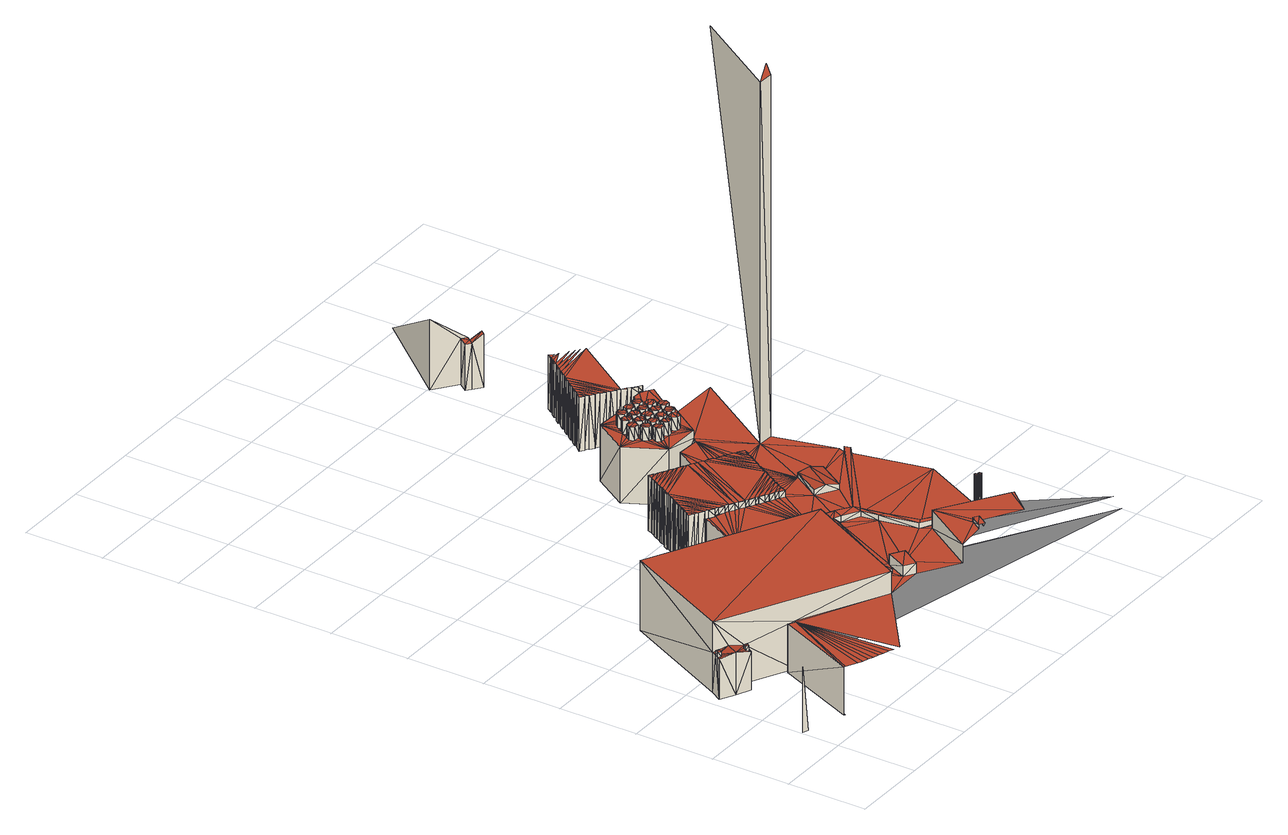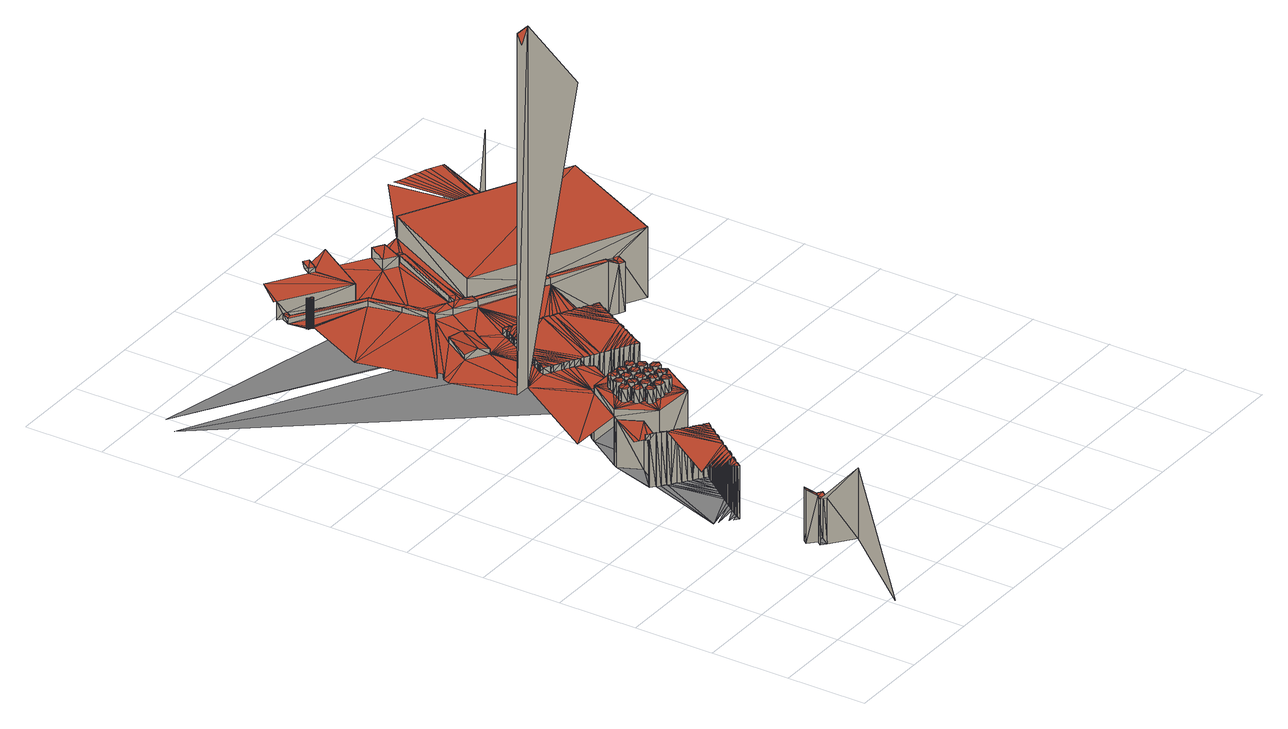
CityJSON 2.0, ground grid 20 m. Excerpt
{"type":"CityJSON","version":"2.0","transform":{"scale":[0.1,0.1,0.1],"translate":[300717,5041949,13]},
"CityObjects":{
"building1":{"type":"Building","geometry":[{"type":"MultiSurface","lod":"2","boundaries":[[[0,1,2]],[[3,4,5]],[[6,3,5]],[[7,4,3]],[[6,8,3]],[[7,3,8]],[[9,8,6]],[[10,5,4]],[[11,7,8]],[[12,8,9]],[[13,4,7]],[[12,11,8]],[[14,9,6]],[[15,6,5]],[[16,7,11]],[[12,9,14]],[[12,16,11]],[[10,4,13]],[[12,14,16]],[[15,14,6]],[[15,5,10]],[[17,13,7]],[[15,16,14]],[[18,7,16]],[[18,17,7]],[[18,16,15]],[[18,19,17]],[[20,15,10]],[[21,10,13]],[[20,22,15]],[[20,10,23]],[[24,15,22]],[[25,19,18]],[[25,18,15]],[[21,23,10]],[[25,15,24]],[[26,27,22]],[[28,22,20]],[[24,22,27]],[[29,30,31]],[[26,22,28]],[[32,24,27]],[[33,27,26]],[[34,28,20]],[[33,32,27]],[[34,26,28]],[[35,36,30]],[[37,31,38]],[[33,24,32]],[[25,20,23]],[[33,26,34]],[[33,34,24]],[[25,34,20]],[[25,24,34]],[[37,38,39]],[[25,23,21]],[[37,39,40]],[[37,40,41]],[[42,19,25]],[[43,17,19]],[[44,13,17]],[[37,41,45]],[[46,29,31]],[[37,45,47]],[[35,30,29]],[[37,46,31]],[[48,25,21]],[[37,47,49]],[[50,37,49]],[[51,37,50]],[[52,21,13]],[[42,25,48]],[[35,29,46]],[[37,35,46]],[[43,44,17]],[[48,35,37]],[[42,48,37]],[[53,19,42]],[[52,13,44]],[[54,48,21]],[[55,37,56]],[[54,21,52]],[[55,42,37]],[[57,44,43]],[[57,52,44]],[[58,43,19]],[[59,57,43]],[[53,42,55]],[[60,52,57]],[[61,54,52]],[[62,57,59]],[[63,60,57]],[[61,52,60]],[[62,63,57]],[[64,48,54]],[[62,59,54]],[[62,54,61]],[[58,19,53]],[[65,60,63]],[[66,61,60]],[[65,63,62]],[[65,66,60]],[[67,62,61]],[[67,61,66]],[[68,65,62]],[[68,62,67]],[[69,59,43]],[[70,66,65]],[[70,67,66]],[[71,65,68]],[[71,70,65]],[[69,54,59]],[[72,68,67]],[[73,71,68]],[[74,67,70]],[[75,70,71]],[[69,64,54]],[[76,77,55]],[[73,68,72]],[[72,67,74]],[[78,55,77]],[[79,76,55]],[[80,74,70]],[[81,71,73]],[[81,75,71]],[[75,80,70]],[[58,69,43]],[[82,53,55]],[[83,84,77]],[[78,77,84]],[[76,83,77]],[[85,84,83]],[[86,87,88]],[[85,89,84]],[[90,87,86]],[[91,86,88]],[[92,87,90]],[[89,78,84]],[[74,88,87]],[[92,90,86]],[[92,86,91]],[[74,91,88]],[[72,87,92]],[[93,94,76]],[[72,74,87]],[[95,92,91]],[[96,85,83]],[[97,91,74]],[[95,72,92]],[[98,89,85]],[[99,76,94]],[[93,76,79]],[[95,91,97]],[[97,64,69]],[[98,85,96]],[[99,83,76]],[[97,74,80]],[[95,97,69]],[[99,96,83]],[[82,55,78]],[[100,99,94]],[[101,94,93]],[[101,100,94]],[[101,93,79]],[[102,99,100]],[[101,79,102]],[[103,80,75]],[[104,73,72]],[[105,78,89]],[[101,102,100]],[[106,97,80]],[[107,95,69]],[[104,72,95]],[[108,102,79]],[[109,81,73]],[[110,89,98]],[[109,75,81]],[[111,98,96]],[[58,53,82]],[[111,96,99]],[[112,103,75]],[[113,80,103]],[[114,112,75]],[[115,114,75]],[[106,80,113]],[[58,82,69]],[[116,117,118]],[[119,118,117]],[[107,69,82]],[[120,82,78]],[[116,118,121]],[[122,121,118]],[[123,117,116]],[[124,119,117]],[[123,125,117]],[[122,118,126]],[[126,118,119]],[[125,124,117]],[[127,73,104]],[[105,120,78]],[[104,95,107]],[[128,115,75]],[[123,116,121]],[[123,121,122]],[[109,73,127]],[[126,119,124]],[[125,126,124]],[[110,105,89]],[[129,123,122]],[[129,125,123]],[[130,122,126]],[[131,99,102]],[[130,126,125]],[[129,122,132]],[[132,122,130]],[[129,133,125]],[[109,134,75]],[[132,135,136]],[[129,132,136]],[[133,130,125]],[[137,75,134]],[[110,98,111]],[[138,128,75]],[[133,139,140]],[[141,136,135]],[[133,140,130]],[[142,135,132]],[[143,129,136]],[[142,132,130]],[[143,133,129]],[[144,140,139]],[[141,135,145]],[[146,130,140]],[[147,139,133]],[[142,145,135]],[[143,136,141]],[[148,138,75]],[[144,149,140]],[[142,130,146]],[[143,147,133]],[[146,140,149]],[[147,144,139]],[[150,103,112]],[[143,141,145]],[[143,145,142]],[[150,113,103]],[[151,112,114]],[[151,150,112]],[[151,114,113]],[[151,113,150]],[[137,152,75]],[[146,149,144]],[[147,146,144]],[[153,143,142]],[[154,148,75]],[[155,102,108]],[[106,113,114]],[[142,146,156]],[[143,157,147]],[[153,142,158]],[[156,146,147]],[[159,48,64]],[[158,142,156]],[[153,157,143]],[[158,160,161]],[[153,158,161]],[[152,154,75]],[[115,106,114]],[[157,156,147]],[[162,161,160]],[[163,160,158]],[[164,153,161]],[[157,165,166]],[[157,166,156]],[[167,157,153]],[[162,160,163]],[[164,161,162]],[[158,156,168]],[[155,108,169]],[[170,166,165]],[[167,153,164]],[[163,106,115]],[[170,156,166]],[[171,165,157]],[[162,163,115]],[[163,158,168]],[[167,164,162]],[[167,172,157]],[[171,170,165]],[[167,162,173]],[[174,162,115]],[[131,111,99]],[[168,156,170]],[[172,171,157]],[[174,173,162]],[[175,167,173]],[[168,170,171]],[[172,168,171]],[[176,173,174]],[[175,173,176]],[[163,168,177]],[[127,107,178]],[[167,179,172]],[[128,174,115]],[[176,174,180]],[[175,179,167]],[[127,104,107]],[[177,168,172]],[[175,176,180]],[[181,107,82]],[[182,180,174]],[[179,177,172]],[[182,175,180]],[[181,178,107]],[[183,169,184]],[[163,177,185]],[[181,82,120]],[[179,186,187]],[[179,187,177]],[[188,127,178]],[[189,179,175]],[[182,174,128]],[[189,175,182]],[[190,187,186]],[[188,120,105]],[[185,177,187]],[[191,186,179]],[[192,182,128]],[[188,109,127]],[[189,182,192]],[[189,191,179]],[[193,134,109]],[[188,178,181]],[[194,190,186]],[[185,187,190]],[[191,194,186]],[[138,192,128]],[[193,137,134]],[[195,189,192]],[[188,181,120]],[[188,193,109]],[[196,105,110]],[[197,192,138]],[[185,190,194]],[[191,185,194]],[[195,192,197]],[[196,188,105]],[[189,198,191]],[[197,138,199]],[[200,110,111]],[[195,197,199]],[[195,198,189]],[[201,185,191]],[[155,202,102]],[[202,131,102]],[[203,199,138]],[[203,195,199]],[[183,204,169]],[[198,201,191]],[[196,110,200]],[[203,138,148]],[[198,205,206]],[[207,195,203]],[[198,206,201]],[[207,203,148]],[[208,206,205]],[[207,148,209]],[[210,200,111]],[[211,205,198]],[[212,201,206]],[[183,184,213]],[[214,209,148]],[[215,137,193]],[[214,207,209]],[[208,216,206]],[[204,155,169]],[[212,206,216]],[[211,208,205]],[[215,193,188]],[[214,148,154]],[[210,196,200]],[[217,207,214]],[[212,216,208]],[[214,154,218]],[[211,212,208]],[[217,214,218]],[[215,188,196]],[[219,213,220]],[[137,221,152]],[[222,196,210]],[[223,218,154]],[[224,183,213]],[[225,212,211]],[[226,217,218]],[[223,154,152]],[[226,218,223]],[[227,225,211]],[[219,224,213]],[[219,220,228]],[[229,221,137]],[[131,210,111]],[[225,230,231]],[[215,196,222]],[[227,230,225]],[[226,223,152]],[[226,152,232]],[[215,233,137]],[[224,234,183]],[[235,231,230]],[[221,232,152]],[[236,230,227]],[[237,225,231]],[[238,229,137]],[[239,226,232]],[[235,240,231]],[[237,231,240]],[[236,235,230]],[[241,232,221]],[[242,234,224]],[[219,228,242]],[[239,232,241]],[[241,221,243]],[[239,241,243]],[[237,240,235]],[[236,237,235]],[[244,238,137]],[[219,242,224]],[[245,222,210]],[[234,204,183]],[[246,243,221]],[[247,163,185]],[[248,106,163]],[[249,239,243]],[[250,237,236]],[[246,221,229]],[[249,243,246]],[[242,204,234]],[[251,244,137]],[[252,250,236]],[[249,246,229]],[[249,229,253]],[[252,254,255]],[[252,255,250]],[[256,253,229]],[[131,257,210]],[[258,249,253]],[[259,251,137]],[[260,255,254]],[[261,215,222]],[[256,229,238]],[[245,210,257]],[[262,250,255]],[[263,254,252]],[[247,185,201]],[[258,253,256]],[[264,198,195]],[[265,266,202]],[[264,195,207]],[[258,238,267]],[[268,260,254]],[[258,256,238]],[[263,268,254]],[[262,255,260]],[[269,201,212]],[[270,211,198]],[[202,266,131]],[[271,259,137]],[[261,222,245]],[[244,267,238]],[[272,137,233]],[[262,260,268]],[[159,64,97]],[[263,262,268]],[[273,258,267]],[[261,233,215]],[[274,212,225]],[[275,227,211]],[[265,276,266]],[[266,245,131]],[[277,267,244]],[[273,267,277]],[[278,262,263]],[[131,245,257]],[[279,276,265]],[[280,271,137]],[[281,225,237]],[[282,236,227]],[[273,277,244]],[[283,278,263]],[[273,244,284]],[[285,207,217]],[[286,245,266]],[[287,237,250]],[[288,252,236]],[[279,289,290]],[[291,284,244]],[[283,292,293]],[[283,293,278]],[[294,273,284]],[[276,286,266]],[[279,290,276]],[[261,295,233]],[[291,244,251]],[[296,250,262]],[[297,263,252]],[[294,284,291]],[[298,293,292]],[[298,278,293]],[[299,292,283]],[[285,217,226]],[[276,290,300]],[[291,251,301]],[[294,291,301]],[[302,204,242]],[[303,262,278]],[[304,283,263]],[[286,261,245]],[[299,298,292]],[[276,300,286]],[[272,280,137]],[[305,301,251]],[[305,294,301]],[[306,278,298]],[[307,299,283]],[[308,226,239]],[[305,251,259]],[[309,294,305]],[[310,298,299]],[[311,239,249]],[[303,278,306]],[[304,307,283]],[[309,305,259]],[[309,259,312]],[[310,306,298]],[[313,299,307]],[[314,249,258]],[[313,310,299]],[[272,233,295]],[[297,304,263]],[[296,262,303]],[[315,312,259]],[[316,309,312]],[[317,258,273]],[[313,307,306]],[[313,306,310]],[[315,259,271]],[[287,250,296]],[[288,297,252]],[[303,306,307]],[[316,312,315]],[[318,273,294]],[[315,271,319]],[[282,288,236]],[[281,237,287]],[[316,315,319]],[[304,303,307]],[[320,294,309]],[[275,282,227]],[[274,225,281]],[[321,163,247]],[[322,303,304]],[[323,322,304]],[[324,319,271]],[[324,316,319]],[[325,265,202]],[[326,155,204]],[[327,309,316]],[[270,275,211]],[[269,212,274]],[[328,202,155]],[[296,303,322]],[[297,323,304]],[[324,271,280]],[[329,322,323]],[[247,201,269]],[[264,270,198]],[[325,279,265]],[[330,163,321]],[[329,296,322]],[[331,323,297]],[[327,316,324]],[[331,329,323]],[[329,297,296]],[[331,297,329]],[[332,324,280]],[[320,309,327]],[[333,163,330]],[[334,264,207]],[[287,296,297]],[[318,294,320]],[[332,327,324]],[[332,280,335]],[[248,163,333]],[[336,289,279]],[[288,287,297]],[[335,337,327]],[[332,335,327]],[[317,273,318]],[[285,334,207]],[[338,287,288]],[[272,335,280]],[[339,338,288]],[[320,327,337]],[[340,337,335]],[[314,258,317]],[[341,97,106]],[[342,287,338]],[[343,339,288]],[[342,338,339]],[[320,337,344]],[[340,344,337]],[[311,249,314]],[[342,281,287]],[[343,288,282]],[[343,342,339]],[[345,320,344]],[[345,344,340]],[[346,204,302]],[[343,282,281]],[[308,239,311]],[[343,281,342]],[[347,320,345]],[[348,285,226]],[[274,281,282]],[[347,345,340]],[[308,348,226]],[[349,272,295]],[[275,274,282]],[[347,318,320]],[[347,340,350]],[[351,274,275]],[[351,352,274]],[[350,353,318]],[[347,350,318]],[[326,354,155]],[[269,274,352]],[[270,351,275]],[[317,318,353]],[[355,352,351]],[[356,353,350]],[[357,358,272]],[[328,155,354]],[[317,353,359]],[[356,359,353]],[[355,269,352]],[[360,351,270]],[[325,202,328]],[[360,355,351]],[[346,326,204]],[[361,317,359]],[[361,359,356]],[[355,270,269]],[[360,270,355]],[[362,340,335]],[[247,269,270]],[[314,317,361]],[[363,361,356]],[[362,335,272]],[[264,247,270]],[[364,279,325]],[[363,314,361]],[[363,356,365]],[[349,357,272]],[[366,247,264]],[[367,366,264]],[[362,350,340]],[[368,369,289]],[[370,368,289]],[[371,289,369]],[[372,289,371]],[[373,272,358]],[[365,374,314]],[[336,370,289]],[[375,289,372]],[[363,365,314]],[[376,289,375]],[[334,367,264]],[[321,247,366]],[[364,336,279]],[[377,366,367]],[[378,290,289]],[[311,314,374]],[[379,374,365]],[[362,356,350]],[[377,321,366]],[[380,367,334]],[[380,377,367]],[[378,300,290]],[[311,374,379]],[[373,358,357]],[[381,379,365]],[[380,334,321]],[[380,321,377]],[[382,311,379]],[[382,379,381]],[[330,321,334]],[[362,365,356]],[[383,357,349]],[[308,311,382]],[[384,286,300]],[[285,330,334]],[[385,382,381]],[[386,261,286]],[[387,346,302]],[[388,295,261]],[[389,330,285]],[[390,389,285]],[[385,308,382]],[[385,381,391]],[[362,381,365]],[[333,330,389]],[[348,390,285]],[[391,392,308]],[[385,391,308]],[[393,389,390]],[[373,362,272]],[[325,354,326]],[[394,308,392]],[[393,333,389]],[[395,390,348]],[[396,392,391]],[[395,393,390]],[[397,325,326]],[[362,391,381]],[[325,328,354]],[[394,392,398]],[[346,397,326]],[[396,398,392]],[[308,399,348]],[[400,333,348]],[[395,348,333]],[[400,248,333]],[[395,333,393]],[[401,357,383]],[[394,399,308]],[[402,403,397]],[[404,248,400]],[[399,400,348]],[[405,394,398]],[[406,407,408]],[[405,398,396]],[[406,404,400]],[[406,408,404]],[[409,406,400]],[[399,410,400]],[[362,396,391]],[[336,397,403]],[[409,400,410]],[[346,402,397]],[[411,394,405]],[[364,325,397]],[[412,405,396]],[[409,410,399]],[[413,409,399]],[[414,415,416]],[[394,417,399]],[[401,373,357]],[[412,411,405]],[[412,396,418]],[[411,417,394]],[[419,406,409]],[[420,413,399]],[[419,409,413]],[[362,418,396]],[[418,421,411]],[[412,418,411]],[[422,369,368]],[[423,422,368]],[[422,424,369]],[[423,368,370]],[[371,369,424]],[[425,422,423]],[[425,423,370]],[[420,399,417]],[[426,371,424]],[[425,370,427]],[[428,426,424]],[[428,371,426]],[[429,422,425]],[[430,424,422]],[[420,419,413]],[[428,372,371]],[[429,425,427]],[[414,416,431]],[[432,428,424]],[[429,427,433]],[[336,427,370]],[[430,422,429]],[[434,383,349]],[[435,411,421]],[[432,372,428]],[[432,375,372]],[[436,432,424]],[[430,429,433]],[[437,421,418]],[[430,433,438]],[[439,433,427]],[[440,417,411]],[[436,375,432]],[[441,436,424]],[[419,417,442]],[[443,424,430]],[[378,289,376]],[[444,430,438]],[[420,417,419]],[[436,376,375]],[[445,438,433]],[[336,439,427]],[[444,438,446]],[[443,441,424]],[[447,408,407]],[[362,437,418]],[[448,446,438]],[[449,376,436]],[[440,411,435]],[[443,430,444]],[[450,444,446]],[[451,349,295]],[[439,445,433]],[[445,448,438]],[[441,449,436]],[[437,435,421]],[[450,446,452]],[[453,452,446]],[[448,453,446]],[[454,442,417]],[[447,404,408]],[[455,407,406]],[[443,444,450]],[[456,457,448]],[[454,419,442]],[[445,456,448]],[[458,449,441]],[[443,450,452]],[[448,457,453]],[[459,456,445]],[[460,452,453]],[[461,457,456]],[[461,453,457]],[[462,456,459]],[[336,463,439]],[[460,464,452]],[[465,458,441]],[[439,459,445]],[[443,452,464]],[[461,460,453]],[[466,465,441]],[[462,459,439]],[[467,461,456]],[[468,441,443]],[[467,460,461]],[[469,456,462]],[[470,458,465]],[[471,464,460]],[[468,466,441]],[[472,443,464]],[[440,473,417]],[[336,474,463]],[[466,470,465]],[[467,471,460]],[[463,462,439]],[[471,475,464]],[[472,464,475]],[[476,443,472]],[[476,468,443]],[[469,462,463]],[[477,470,466]],[[478,456,469]],[[476,472,475]],[[468,477,466]],[[479,415,414]],[[476,475,480]],[[481,467,456]],[[482,471,467]],[[476,477,468]],[[483,475,471]],[[336,484,474]],[[476,480,477]],[[437,440,435]],[[473,454,417]],[[483,480,475]],[[482,483,471]],[[478,469,463]],[[485,440,437]],[[486,477,480]],[[478,463,474]],[[481,482,467]],[[487,470,477]],[[486,480,483]],[[488,419,454]],[[489,481,456]],[[481,483,482]],[[490,456,478]],[[484,478,474]],[[481,486,483]],[[487,477,486]],[[490,489,456]],[[491,478,484]],[[401,362,373]],[[362,492,437]],[[493,470,487]],[[455,406,419]],[[487,486,481]],[[490,478,491]],[[494,491,484]],[[495,496,415]],[[489,487,481]],[[488,454,473]],[[497,491,494]],[[490,491,497]],[[498,488,473]],[[499,440,485]],[[500,487,489]],[[490,497,494]],[[492,485,437]],[[500,493,487]],[[490,494,501]],[[502,500,489]],[[440,503,473]],[[504,489,490]],[[505,493,500]],[[479,495,415]],[[504,502,489]],[[506,490,501]],[[502,505,500]],[[507,415,496]],[[504,505,502]],[[504,508,505]],[[509,416,415]],[[503,498,473]],[[499,510,440]],[[510,503,440]],[[511,488,498]],[[499,485,492]],[[512,401,383]],[[362,513,492]],[[514,498,503]],[[514,511,498]],[[492,515,510]],[[499,492,510]],[[455,447,407]],[[511,503,516]],[[517,510,515]],[[514,503,511]],[[518,415,507]],[[510,519,503]],[[513,515,492]],[[520,516,503]],[[521,479,414]],[[495,522,496]],[[523,511,516]],[[512,383,434]],[[524,522,495]],[[525,519,510]],[[525,510,517]],[[519,520,503]],[[526,521,414]],[[523,516,520]],[[513,517,515]],[[434,362,401]],[[527,248,404]],[[528,496,522]],[[529,526,414]],[[523,520,519]],[[530,523,519]],[[531,525,517]],[[531,517,513]],[[532,522,524]],[[528,507,496]],[[533,524,495]],[[521,534,479]],[[533,495,479]],[[535,534,521]],[[536,529,414]],[[525,537,519]],[[538,530,519]],[[539,479,534]],[[540,523,530]],[[541,525,531]],[[541,531,513]],[[542,534,535]],[[532,524,533]],[[543,528,522]],[[544,415,518]],[[341,106,248]],[[539,533,479]],[[542,539,534]],[[529,545,526]],[[546,535,521]],[[547,537,525]],[[541,547,525]],[[543,522,532]],[[538,519,537]],[[548,545,529]],[[549,507,528]],[[541,513,550]],[[538,540,530]],[[551,521,526]],[[552,542,535]],[[553,419,488]],[[554,526,545]],[[512,434,401]],[[552,535,546]],[[551,546,521]],[[541,555,547]],[[541,550,555]],[[556,545,548]],[[549,557,507]],[[540,537,558]],[[559,532,533]],[[538,537,540]],[[554,551,526]],[[536,548,529]],[[557,518,507]],[[543,549,528]],[[560,414,431]],[[527,404,447]],[[561,536,414]],[[547,562,537]],[[563,547,555]],[[564,558,537]],[[565,539,542]],[[544,509,415]],[[566,540,558]],[[567,555,550]],[[568,533,539]],[[553,488,511]],[[543,532,559]],[[569,542,552]],[[562,564,537]],[[563,562,547]],[[566,558,564]],[[556,548,536]],[[563,555,570]],[[543,557,549]],[[567,570,555]],[[571,554,545]],[[553,455,419]],[[572,552,546]],[[572,546,551]],[[565,573,539]],[[568,559,533]],[[543,559,557]],[[574,518,557]],[[566,564,562]],[[569,565,542]],[[575,566,562]],[[559,574,557]],[[576,577,518]],[[571,545,556]],[[568,539,573]],[[576,518,574]],[[578,551,554]],[[579,563,570]],[[553,511,523]],[[569,552,572]],[[579,570,567]],[[580,574,559]],[[581,518,577]],[[581,577,576]],[[582,572,551]],[[569,573,565]],[[583,575,562]],[[568,580,559]],[[569,572,573]],[[583,562,563]],[[583,566,575]],[[571,556,536]],[[583,563,579]],[[578,582,551]],[[568,584,580]],[[583,579,567]],[[571,578,554]],[[585,576,574]],[[586,573,572]],[[587,513,362]],[[581,588,518]],[[589,584,568]],[[590,574,580]],[[378,384,300]],[[553,523,540]],[[591,580,584]],[[571,536,592]],[[582,586,572]],[[583,593,566]],[[591,584,589]],[[583,567,593]],[[527,447,455]],[[594,431,416]],[[595,568,573]],[[596,576,585]],[[597,592,536]],[[590,585,574]],[[451,434,349]],[[571,582,578]],[[571,592,582]],[[595,573,586]],[[588,544,518]],[[598,586,582]],[[599,589,568]],[[591,590,580]],[[598,600,586]],[[601,581,576]],[[592,598,582]],[[587,362,434]],[[602,600,598]],[[386,286,384]],[[601,576,596]],[[561,597,536]],[[386,388,261]],[[388,451,295]],[[603,586,600]],[[604,588,581]],[[553,540,566]],[[605,561,414]],[[599,568,595]],[[606,591,589]],[[607,598,592]],[[608,595,586]],[[609,602,598]],[[610,596,585]],[[603,608,586]],[[607,592,597]],[[606,589,599]],[[601,604,581]],[[561,611,597]],[[587,550,513]],[[612,585,590]],[[613,544,588]],[[606,590,591]],[[614,588,604]],[[615,600,602]],[[614,613,588]],[[616,597,611]],[[617,611,561]],[[618,601,596]],[[618,596,610]],[[593,553,566]],[[619,602,609]],[[607,609,598]],[[617,616,611]],[[612,610,585]],[[615,603,600]],[[616,607,597]],[[618,604,601]],[[620,599,595]],[[606,612,590]],[[618,610,604]],[[620,595,608]],[[614,621,613]],[[615,602,619]],[[622,621,614]],[[623,608,603]],[[624,604,610]],[[625,617,561]],[[624,614,604]],[[626,606,599]],[[587,567,550]],[[627,613,621]],[[626,599,620]],[[628,544,613]],[[627,621,622]],[[629,610,612]],[[629,624,610]],[[615,619,609]],[[630,616,617]],[[626,612,606]],[[605,414,560]],[[560,431,631]],[[632,620,608]],[[633,623,603]],[[634,617,625]],[[626,620,612]],[[615,633,603]],[[635,609,607]],[[630,607,616]],[[636,622,614]],[[553,527,455]],[[629,637,624]],[[638,608,623]],[[627,628,613]],[[639,637,629]],[[594,416,509]],[[638,632,608]],[[640,614,624]],[[634,630,617]],[[615,609,641]],[[587,593,567]],[[642,624,637]],[[636,627,622]],[[635,641,609]],[[642,637,639]],[[641,623,633]],[[636,614,640]],[[615,641,633]],[[630,635,607]],[[643,612,620]],[[644,544,628]],[[643,629,612]],[[645,640,624]],[[638,646,632]],[[642,645,624]],[[647,623,641]],[[648,639,629]],[[649,646,638]],[[650,634,625]],[[647,638,623]],[[643,620,632]],[[651,630,634]],[[652,628,627]],[[653,632,646]],[[654,641,635]],[[651,634,650]],[[605,625,561]],[[654,647,641]],[[651,635,630]],[[655,627,636]],[[643,648,629]],[[656,646,649]],[[657,642,639]],[[658,639,648]],[[659,650,625]],[[651,650,635]],[[660,649,638]],[[650,654,635]],[[654,661,647]],[[662,636,640]],[[653,643,632]],[[662,640,645]],[[652,644,628]],[[663,661,654]],[[664,638,647]],[[655,652,627]],[[657,645,642]],[[665,639,658]],[[666,659,625]],[[667,647,661]],[[668,544,644]],[[667,661,663]],[[655,636,662]],[[656,649,660]],[[665,657,639]],[[664,660,638]],[[669,653,646]],[[670,662,645]],[[655,644,652]],[[657,670,645]],[[667,664,647]],[[671,654,650]],[[672,663,654]],[[655,662,644]],[[666,673,659]],[[674,658,648]],[[671,650,659]],[[675,646,656]],[[587,553,593]],[[669,643,653]],[[605,666,625]],[[676,648,643]],[[677,673,666]],[[678,659,673]],[[675,669,646]],[[670,679,662]],[[665,658,674]],[[594,631,431]],[[672,654,680]],[[671,680,654]],[[665,670,657]],[[668,644,662]],[[681,674,648]],[[665,674,670]],[[669,676,643]],[[678,671,659]],[[682,679,670]],[[683,656,660]],[[684,667,663]],[[674,682,670]],[[676,681,648]],[[685,544,668]],[[682,686,679]],[[687,677,666]],[[688,660,664]],[[689,664,667]],[[668,662,679]],[[690,686,682]],[[631,527,553]],[[684,663,672]],[[691,673,677]],[[692,679,686]],[[675,656,683]],[[691,678,673]],[[693,677,687]],[[694,683,660]],[[675,676,669]],[[605,687,666]],[[689,688,664]],[[688,694,660]],[[695,681,676]],[[696,686,690]],[[560,631,553]],[[675,683,676]],[[697,682,674]],[[698,672,680]],[[695,699,681]],[[692,668,679]],[[594,509,544]],[[683,695,676]],[[700,690,682]],[[684,689,667]],[[697,674,681]],[[701,699,695]],[[702,680,671]],[[691,671,678]],[[703,677,693]],[[704,681,699]],[[704,699,701]],[[684,672,698]],[[702,698,680]],[[697,700,682]],[[684,688,689]],[[705,692,686]],[[696,690,700]],[[703,691,677]],[[704,697,681]],[[706,694,688]],[[691,707,671]],[[708,695,683]],[[707,702,671]],[[709,693,687]],[[684,698,688]],[[706,710,694]],[[587,560,553]],[[698,706,688]],[[605,709,687]],[[711,587,434]],[[708,683,694]],[[705,686,696]],[[712,701,695]],[[713,710,706]],[[705,668,692]],[[714,694,710]],[[713,714,710]],[[712,704,701]],[[703,693,709]],[[715,695,708]],[[714,708,694]],[[703,707,691]],[[716,702,707]],[[716,717,702]],[[718,706,698]],[[712,695,715]],[[709,716,707]],[[719,717,716]],[[703,709,707]],[[718,698,702]],[[705,685,668]],[[720,713,706]],[[721,696,700]],[[722,697,704]],[[722,700,697]],[[711,434,451]],[[723,702,717]],[[724,709,605]],[[725,705,696]],[[712,726,704]],[[718,720,706]],[[723,718,702]],[[727,713,720]],[[725,696,721]],[[728,717,719]],[[729,714,713]],[[722,721,700]],[[726,722,704]],[[724,719,716]],[[724,716,709]],[[725,685,705]],[[730,544,685]],[[731,708,714]],[[728,723,717]],[[729,713,727]],[[725,721,685]],[[731,715,708]],[[732,712,715]],[[733,685,721]],[[734,726,712]],[[722,733,721]],[[728,719,724]],[[734,712,732]],[[729,731,714]],[[734,722,726]],[[735,718,723]],[[736,727,720]],[[737,733,722]],[[738,720,718]],[[739,732,715]],[[737,740,733]],[[734,732,722]],[[732,737,722]],[[731,739,715]],[[741,685,733]],[[742,740,737]],[[728,735,723]],[[743,729,727]],[[744,733,740]],[[743,727,736]],[[738,736,720]],[[744,740,742]],[[735,738,718]],[[743,731,729]],[[745,728,724]],[[746,739,731]],[[743,736,731]],[[736,746,731]],[[746,747,739]],[[748,737,732]],[[744,741,733]],[[749,742,737]],[[750,747,746]],[[745,735,728]],[[748,732,739]],[[738,751,736]],[[745,724,752]],[[753,739,747]],[[754,744,742]],[[752,738,735]],[[755,605,560]],[[756,751,738]],[[745,752,735]],[[748,749,737]],[[754,742,749]],[[752,756,738]],[[756,757,751]],[[758,746,736]],[[730,594,544]],[[759,757,756]],[[753,748,739]],[[760,750,746]],[[761,762,587]],[[758,736,751]],[[763,741,744]],[[764,751,757]],[[765,747,750]],[[766,744,754]],[[767,753,747]],[[758,760,746]],[[768,757,759]],[[730,685,741]],[[769,750,760]],[[770,756,752]],[[764,758,751]],[[768,759,756]],[[771,724,605]],[[763,772,741]],[[766,754,749]],[[766,763,744]],[[767,748,753]],[[773,749,748]],[[765,750,769]],[[766,749,774]],[[765,767,747]],[[768,756,770]],[[766,772,763]],[[775,764,757]],[[773,774,749]],[[766,774,772]],[[711,761,587]],[[767,773,748]],[[775,757,768]],[[776,769,760]],[[777,758,764]],[[778,760,758]],[[779,762,761]],[[730,741,772]],[[765,769,776]],[[771,752,724]],[[778,776,760]],[[777,778,758]],[[765,773,767]],[[780,768,770]],[[775,777,764]],[[765,776,773]],[[730,772,774]],[[781,631,594]],[[775,768,780]],[[730,774,773]],[[775,778,777]],[[775,780,778]],[[771,770,752]],[[771,605,755]],[[782,762,779]],[[771,773,776]],[[771,780,770]],[[771,776,778]],[[771,778,780]],[[771,730,773]],[[755,594,730]],[[771,755,730]],[[755,781,594]],[[783,784,785]],[[786,785,784]],[[787,560,587]],[[783,785,788]],[[789,788,785]],[[790,784,783]],[[789,785,791]],[[790,792,784]],[[790,783,788]],[[793,786,784]],[[790,788,789]],[[791,785,786]],[[792,793,784]],[[794,587,762]],[[795,790,789]],[[796,781,755]],[[791,786,793]],[[797,789,791]],[[795,792,790]],[[792,791,793]],[[798,799,800]],[[795,789,797]],[[797,801,802]],[[795,797,802]],[[798,796,755]],[[798,800,796]],[[803,791,792]],[[804,802,801]],[[797,791,803]],[[795,805,792]],[[804,801,797]],[[806,795,802]],[[805,803,792]],[[806,802,804]],[[807,797,803]],[[808,805,795]],[[807,804,797]],[[808,795,806]],[[805,809,810]],[[805,810,803]],[[808,806,804]],[[808,804,807]],[[811,810,809]],[[811,803,810]],[[812,809,805]],[[813,800,799]],[[814,808,807]],[[787,755,560]],[[807,803,815]],[[808,816,805]],[[812,811,809]],[[814,807,817]],[[815,803,811]],[[816,812,805]],[[814,816,808]],[[814,818,819]],[[814,817,818]],[[820,819,818]],[[815,811,812]],[[817,807,821]],[[816,815,812]],[[822,818,817]],[[823,814,819]],[[821,807,815]],[[820,818,824]],[[822,824,818]],[[823,819,820]],[[825,796,800]],[[814,826,816]],[[821,815,816]],[[822,817,821]],[[823,826,814]],[[823,820,824]],[[823,824,822]],[[826,821,816]],[[827,823,822]],[[828,799,798]],[[826,829,830]],[[826,830,821]],[[831,813,799]],[[827,822,832]],[[832,833,834]],[[827,832,834]],[[822,821,835]],[[823,836,826]],[[837,830,829]],[[837,821,830]],[[838,829,826]],[[832,822,835]],[[827,836,823]],[[839,834,833]],[[840,827,834]],[[839,833,832]],[[825,800,813]],[[841,831,799]],[[838,837,829]],[[840,834,839]],[[835,821,837]],[[836,838,826]],[[842,839,832]],[[843,827,840]],[[843,840,839]],[[835,837,838]],[[843,839,842]],[[836,835,838]],[[842,832,844]],[[843,845,827]],[[832,835,844]],[[827,845,836]],[[846,843,842]],[[844,835,836]],[[846,842,847]],[[847,848,849]],[[850,796,825]],[[846,847,849]],[[845,844,836]],[[851,849,848]],[[828,841,799]],[[851,846,849]],[[852,848,847]],[[845,853,854]],[[847,842,855]],[[846,856,843]],[[845,854,844]],[[851,848,852]],[[842,844,855]],[[843,856,845]],[[857,852,847]],[[858,846,851]],[[825,813,831]],[[859,854,853]],[[859,844,854]],[[860,853,845]],[[858,851,852]],[[858,852,857]],[[860,859,853]],[[861,858,857]],[[855,844,859]],[[856,860,845]],[[841,825,831]],[[861,857,862]],[[863,828,798]],[[847,855,864]],[[862,865,866]],[[861,862,866]],[[856,859,860]],[[856,855,859]],[[867,866,865]],[[868,861,866]],[[864,855,856]],[[869,866,867]],[[867,865,850]],[[868,866,869]],[[850,825,841]],[[867,850,841]],[[870,864,856]],[[868,869,867]],[[868,867,871]],[[872,867,841]],[[870,873,874]],[[870,874,864]],[[875,871,867]],[[875,868,871]],[[875,867,872]],[[876,868,875]],[[877,874,873]],[[828,872,841]],[[878,864,874]],[[879,873,870]],[[875,872,880]],[[876,875,880]],[[881,877,873]],[[878,874,877]],[[879,881,873]],[[878,877,881]],[[879,878,881]],[[882,878,879]],[[883,882,879]],[[883,884,885]],[[883,885,882]],[[886,857,847]],[[887,885,884]],[[887,882,885]],[[888,884,883]],[[888,887,884]],[[886,862,857]],[[889,882,887]],[[890,888,883]],[[886,847,864]],[[891,856,846]],[[889,887,888]],[[890,889,888]],[[892,889,890]],[[891,870,856]],[[893,892,890]],[[886,864,878]],[[893,894,895]],[[893,895,892]],[[896,895,894]],[[891,879,870]],[[897,892,895]],[[898,894,893]],[[886,878,882]],[[899,896,894]],[[897,895,896]],[[898,899,894]],[[900,883,879]],[[901,882,889]],[[897,896,899]],[[898,897,899]],[[902,890,883]],[[903,897,898]],[[901,889,892]],[[904,893,890]],[[903,905,897]],[[906,898,893]],[[907,892,897]],[[905,908,909]],[[903,908,905]],[[910,909,908]],[[910,905,909]],[[911,908,903]],[[907,897,905]],[[906,903,898]],[[911,910,908]],[[912,911,903]],[[913,905,910]],[[914,915,916]],[[917,918,919]],[[917,919,920]],[[921,919,918]],[[914,916,921]],[[922,920,919]],[[923,918,917]],[[924,915,914]],[[925,917,920]],[[922,919,921]],[[923,914,918]],[[914,921,918]],[[926,917,925]],[[927,920,922]],[[928,923,917]],[[927,925,920]],[[928,917,926]],[[924,923,922]],[[929,922,921]],[[924,914,923]],[[927,922,923]],[[924,922,929]],[[928,927,923]],[[930,916,915]]],"semantics":{"surfaces":[{"type":"WallSurface"},{"type":"RoofSurface"},{"type":"GroundSurface"}],"values":[0,0,1,0,0,0,0,0,0,1,0,1,0,1,0,0,0,2,0,1,0,0,1,1,1,1,0,0,2,1,0,1,0,1,2,1,0,1,0,0,0,0,1,1,1,0,2,1,0,0,0,0,1,1,1,0,1,1,0,0,0,1,0,1,2,1,0,1,1,1,2,0,0,0,0,0,0,0,2,2,1,2,1,0,0,1,0,0,0,2,1,0,2,1,2,0,0,1,0,2,1,0,0,2,1,0,0,0,2,1,0,0,0,1,2,0,0,1,0,0,1,1,2,1,0,0,0,0,0,0,1,0,0,1,0,2,1,0,0,0,0,2,1,0,0,0,0,2,1,1,0,0,0,0,0,1,2,0,1,1,0,1,1,0,0,0,0,0,0,0,2,1,1,1,1,1,0,0,0,1,0,2,1,1,2,0,0,0,1,1,0,2,1,0,1,2,2,1,0,0,1,1,0,0,1,0,0,1,0,1,2,1,0,0,2,1,0,0,0,0,1,0,1,0,0,0,2,1,2,1,0,0,2,1,2,1,1,0,2,1,2,1,0,0,0,2,1,0,0,0,1,0,0,0,1,1,0,2,1,0,0,2,2,1,0,0,1,0,0,0,2,1,0,0,1,0,0,2,0,0,1,0,2,1,0,2,0,1,0,0,1,1,2,1,1,0,0,0,1,0,2,0,1,1,0,1,0,0,0,1,0,0,1,0,1,2,1,0,0,1,1,0,1,0,0,2,1,0,1,0,1,0,0,0,2,1,1,0,0,0,1,1,1,0,0,0,1,1,0,0,0,1,0,1,1,0,1,1,0,0,0,0,1,0,0,0,0,1,1,2,0,1,0,0,0,0,2,1,1,1,0,0,0,0,0,0,1,1,1,0,0,0,0,1,0,1,0,1,0,1,1,0,1,0,0,0,0,0,0,1,1,2,1,0,0,2,1,1,0,0,0,0,0,0,0,1,0,0,1,0,2,2,1,0,0,1,1,1,0,0,0,0,0,1,1,0,1,0,1,1,0,2,1,2,0,1,0,1,0,0,0,1,2,2,1,0,1,1,0,1,0,2,0,1,0,2,1,1,0,0,1,0,0,1,1,2,1,0,0,0,1,1,2,1,0,1,0,0,0,1,0,0,1,2,1,0,0,2,1,1,0,0,0,1,2,1,1,0,0,1,0,1,2,1,1,0,1,0,1,2,1,0,0,2,1,1,0,1,1,2,1,0,1,0,0,1,2,1,0,0,1,0,1,2,0,0,1,1,2,2,0,0,0,1,0,0,1,1,2,1,2,1,0,0,2,1,1,2,2,1,1,0,0,0,0,1,2,1,0,1,1,0,2,0,0,0,0,1,1,0,1,0,0,1,1,2,2,1,0,0,1,1,2,1,0,0,0,1,0,1,0,1,1,0,0,1,1,0,1,0,0,0,0,0,0,2,1,0,0,1,0,1,0,1,2,1,0,0,0,0,0,0,0,1,0,1,0,1,0,1,1,0,0,0,0,1,1,1,1,1,0,0,1,1,0,1,1,2,0,0,1,0,1,1,2,1,0,1,0,1,1,0,0,0,0,0,1,0,1,0,0,0,1,1,0,0,0,1,0,1,2,1,0,0,0,0,0,0,2,1,1,0,1,1,0,0,0,1,1,0,0,0,0,1,1,0,0,0,0,0,0,0,0,1,0,1,0,1,0,1,1,0,0,0,0,1,1,1,0,1,1,1,0,1,0,0,0,0,0,0,0,1,0,1,0,0,1,0,1,1,0,0,0,0,1,0,1,1,0,0,0,0,1,0,1,0,1,1,0,1,0,1,1,0,0,0,1,1,0,1,0,1,1,0,0,1,0,1,1,1,0,1,0,1,1,0,2,1,1,0,1,0,0,0,0,0,1,1,0,1,1,1,0,0,0,0,1,0,1,1,0,1,0,1,1,0,1,1,0,0,0,1,0,1,1,0,0,1,0,0,1,0,1,0,0,1,1,0,0,0,1,0,0,0,1,0,1,1,1,1,1,0,1,0,0,1,1,0,0,1,1,1,0,1,0,1,0,0,0,1,0,1,0,0,0,0,0,1,1,1,0,1,1,0,0,1,0,0,0,1,1,1,0,0,1,1,1,0,0,0,0,0,0,0,1,1,1,0,1,0,1,0,0,1,0,0,1,1,1,0,2,0,1,0,0,0,0,1,0,0,0,1,0,1,1,1,0,0,1,0,1,0,1,1,2,1,0,0,0,1,1,1,1,0,0,0,0,1,1,1,0,0,0,1,0,0,1,0,0,0,0,0,0,1,1,0,2,1,1,0,0,0,0,1,1,1,1,0,1,0,1,1,0,0,0,1,1,1,0,1,0,1,0,1,0,1,0,1,0,1,1,0,0,0,1,0,0,1,0,1,1,0,1,1,0,1,0,0,1,0,0,0,1,0,1,1,0,0,1,1,1,0,0,1,0,1,0,0,2,1,0,1,1,1,0,0,1,1,1,0,0,0,1,1,1,0,0,1,1,1,0,0,0,1,1,0,1,1,1,0,0,0,1,1,0,0,1,1,1,0,1,1,1,0,0,1,0,1,0,1,1,1,1,0,0,0,0,0,1,0,1,0,0,1,0,1,1,1,0,0,1,1,1,1,0,1,0,0,0,1,0,0,0,1,1,0,0,0,0,1,0,0,2,1,1,1,0,1,0,1,1,1,0,0,0,0,1,1,1,1,0,0,1,0,0,0,1,1,1,0,0,1,0,1,1,0,1,1,1,1,0,1,0,0,1,0,0,0,1,0,0,1,1,0,1,1,0,1,1,0,0,1,1,1,1,0,0,0,1,0,0,0,0,1,1,1,0,1,1,0,0,1,1,0,2,0,1,0,1,1,0,0,0,1,0,1,1,1,1,0,0,1,0,1,0,0,1,1,0,0,1,0,1,0,1,0,1,1,1,0,0,1,0,0,0,0,1,0,1,1,0,1,0,1,0,1,0,1,1,0,1,0,1,0,1,0,1,1,0,0,0,1,1,1,1,1,1,0,0,0,0,1,1,0,1,0,0,1,0,1,0,1,0,0,1,0,0,0,0,1,1,0,1,1,1,1,0,0,0,1,1,1,0,0,1,0,1,0,1,1,0,1,0,1,1,1,0,0,0,0,0,0,1,1,1,0,0,1,1,1,0,1,1,0,0,1,1,0,0,0,1,0,1,0,1,0,0,0,1,1,1,0,0,1,0,0,1,0,1,0,1,0,1,0,0,0,0,0,1,0,0,1,1,1,1,1,1,0,1,0,0,1,0,0,1,0,1,1,0,1,0,0,1,1,0,1,0,1,0,0,1,0,1,0,1,1,0,0,0,1,0,1,2,0,1,0,0,1,0,1,1,1,1,1,1,0,0,0,0,0,1,0,2,1,2,1,0,0,0,2,1,0,0,0,0,2,1,0,0,0,0,0,0,0,0,0,2,1,2,1,0,0,2,1,2,1,0,0,0,0,0,2,1,0,0,1,2,1,0,0,2,1,1,0,0,0,0,2,0,2,1,2,0,2,1,2,1,0,2,1,0,0,0,0,1,0,0,0,0,0,0,2,1,0,2,1,2,1,0,1,2,2,1,0,0,2,1,2,1,0,0,0,0,2,1,2,1,0,0,0,0,2,0,0,0,1,1,2,0,2,1,0,0,2,1,2,1,0,0,2,1,0,0,0,0,2,1,0,0,1,2,0,0,0,0,0,1,0,0,0,1,0,0,0,0,0,1,0,0,1,0,1,0,0,1,2,1,0,0,0,2,1,0,0,0,0,0,0,2,0,2,1,0,2,2,1,2,1,0,0,0,1,0,2,0,0,0,1,2,1,2,0,2,1,1,2,0,0,1,0,2,1,0,1,2,0,0,0,2,1,2,1,0,1,2,0,0,0,0,0,2,1,0,0,2,1,0,0,2,1,2,1,0,2,1,0,0,0,0]}}]}
},
"vertices":[
[21,92,6],[7,97,6],[7,97,173],[31,336,108],[27,330,6],[27,330,108],[38,332,109],[36,345,108],[31,336,121],[38,332,121],[63,310,6],[36,345,121],[43,341,121],[44,358,6],[41,338,109],[63,310,114],[43,341,109],[44,358,108],[79,340,114],[44,358,185],[99,292,104],[114,321,6],[94,304,106],[99,292,6],[99,312,106],[114,321,104],[101,300,116],[94,304,116],[101,300,104],[207,267,6],[119,63,6],[119,63,129],[99,312,116],[106,308,116],[106,308,104],[225,257,6],[122,61,6],[225,257,129],[122,61,129],[150,46,129],[162,41,129],[176,36,129],[228,262,129],[182,638,185],[182,638,6],[189,31,129],[207,267,129],[204,26,129],[228,262,6],[216,22,129],[230,17,129],[243,12,129],[247,604,6],[443,150,185],[260,597,6],[443,150,129],[258,7,129],[247,604,132],[585,427,185],[260,597,132],[260,630,6],[267,611,6],[267,611,132],[260,630,132],[430,508,6],[274,623,132],[274,623,6],[291,599,6],[291,599,145],[430,508,129],[297,610,6],[297,610,145],[421,531,129],[421,531,145],[421,531,6],[427,543,129],[519,168,129],[507,199,129],[514,216,129],[546,151,129],[427,543,6],[427,543,145],[585,427,129],[518,195,129],[507,199,140],[518,195,140],[419,520,6],[416,522,129],[416,522,6],[514,216,145],[419,520,129],[420,522,6],[420,522,129],[546,151,156],[519,168,156],[434,514,129],[526,211,129],[434,514,6],[526,211,145],[545,221,129],[545,221,156],[577,200,156],[577,200,129],[493,667,6],[589,445,129],[602,408,145],[512,655,6],[586,440,129],[639,90,129],[594,457,145],[615,398,145],[615,398,129],[493,667,129],[497,663,6],[497,663,129],[512,655,129],[471,684,146],[460,691,146],[460,691,6],[467,703,6],[602,408,129],[471,684,6],[472,686,6],[472,686,146],[467,703,146],[468,703,146],[468,703,6],[589,445,145],[536,647,129],[481,680,146],[474,713,6],[693,345,129],[481,680,6],[474,713,146],[594,457,129],[481,679,6],[481,679,146],[597,462,129],[546,642,129],[473,714,146],[473,714,6],[493,671,146],[494,673,6],[494,673,146],[480,725,146],[493,671,6],[481,724,6],[481,724,146],[558,635,129],[480,725,6],[498,664,6],[498,664,129],[580,622,129],[503,667,146],[567,630,129],[728,227,129],[487,735,6],[487,735,146],[503,667,6],[1204,41,6],[502,666,6],[502,666,146],[514,659,129],[514,659,6],[514,659,146],[486,736,146],[486,736,6],[515,661,146],[494,747,6],[639,90,177],[492,748,6],[492,748,146],[494,747,146],[515,661,129],[524,654,129],[525,655,146],[525,655,129],[500,757,6],[586,440,145],[500,757,146],[524,654,146],[612,426,129],[536,647,146],[731,121,177],[714,96,177],[507,769,6],[499,758,146],[499,758,6],[612,426,145],[538,649,146],[506,770,6],[507,769,146],[538,649,129],[597,462,145],[506,770,146],[547,643,146],[624,419,145],[547,643,129],[513,780,146],[546,642,146],[624,419,129],[513,780,6],[714,252,129],[558,635,146],[728,227,177],[511,781,146],[511,781,6],[559,637,146],[518,793,146],[559,637,129],[641,411,129],[519,792,146],[519,792,6],[714,96,189],[568,631,129],[655,435,145],[518,793,6],[568,631,146],[567,630,146],[745,116,189],[727,88,189],[589,617,129],[641,411,145],[580,622,146],[732,124,189],[526,803,6],[581,624,146],[526,803,146],[731,95,177],[602,610,129],[525,804,146],[525,804,6],[581,624,129],[655,435,129],[732,124,177],[531,814,146],[532,814,146],[532,814,6],[610,606,129],[590,619,146],[531,814,6],[590,619,129],[745,116,177],[589,617,146],[623,598,129],[686,388,143],[602,610,146],[642,812,6],[677,792,6],[602,612,146],[539,825,6],[632,593,129],[539,825,146],[602,612,129],[538,826,146],[538,826,6],[610,607,129],[686,388,129],[610,607,146],[645,586,129],[544,837,6],[694,412,143],[545,836,6],[545,836,146],[642,812,146],[714,252,143],[693,345,143],[610,606,146],[544,837,146],[632,817,6],[632,817,146],[654,580,129],[708,524,129],[624,600,146],[619,824,6],[619,824,146],[707,335,143],[623,598,146],[552,848,6],[727,259,143],[667,573,129],[611,829,6],[611,829,146],[552,848,146],[624,600,129],[663,800,146],[696,396,143],[600,835,6],[600,835,146],[727,259,129],[707,335,129],[633,594,129],[551,848,146],[551,848,6],[633,594,146],[694,412,129],[589,841,6],[589,841,146],[557,861,6],[557,861,146],[696,396,129],[632,593,146],[839,58,177],[577,848,6],[577,848,146],[645,586,146],[568,853,6],[568,853,146],[711,655,146],[646,587,146],[569,855,6],[704,643,146],[646,587,129],[569,855,146],[698,633,146],[655,582,129],[655,582,146],[690,620,146],[684,610,146],[654,580,146],[678,599,146],[654,805,6],[577,849,6],[577,849,146],[667,573,146],[872,149,143],[865,137,143],[672,588,146],[872,149,129],[590,842,6],[663,800,6],[590,842,146],[673,586,146],[676,793,6],[654,805,146],[673,586,129],[886,153,129],[672,588,129],[600,836,6],[600,836,146],[679,598,129],[1238,85,6],[611,830,6],[611,830,146],[678,599,129],[679,598,146],[886,123,177],[686,609,146],[676,793,146],[760,492,129],[686,609,129],[619,826,146],[619,826,6],[684,610,129],[865,137,129],[633,818,6],[692,620,129],[732,509,150],[708,524,142],[690,620,129],[633,818,146],[692,620,146],[753,596,129],[699,632,146],[886,153,143],[699,632,129],[643,812,6],[643,812,146],[866,204,129],[866,205,129],[867,203,129],[866,207,129],[867,208,129],[753,596,142],[698,633,129],[868,209,129],[869,209,129],[655,806,6],[947,367,129],[704,643,129],[655,806,146],[705,643,129],[705,643,146],[760,492,142],[906,557,129],[712,653,146],[906,557,143],[892,119,177],[902,572,143],[664,801,6],[664,801,146],[712,653,129],[711,655,129],[677,793,6],[717,666,146],[677,793,146],[719,665,129],[874,131,143],[717,666,129],[685,788,146],[677,792,129],[778,581,150],[886,123,129],[874,131,129],[681,798,6],[719,665,146],[681,798,129],[671,818,129],[671,818,6],[685,789,129],[685,788,129],[724,677,146],[725,675,146],[685,789,146],[671,882,149],[622,977,149],[622,977,6],[697,780,146],[725,675,129],[698,782,129],[698,782,146],[724,677,129],[866,204,204],[867,203,204],[866,205,204],[868,202,204],[866,207,204],[868,202,129],[867,208,204],[869,201,204],[871,201,204],[671,882,6],[868,209,204],[869,201,129],[805,564,129],[730,687,129],[869,209,204],[731,686,129],[871,201,129],[876,197,129],[730,687,146],[871,210,204],[697,780,129],[874,203,204],[872,202,204],[875,198,129],[872,202,129],[703,872,6],[874,199,129],[871,210,129],[873,202,204],[902,572,129],[873,202,129],[874,200,129],[707,774,129],[703,872,129],[874,199,204],[874,200,204],[872,209,129],[875,198,204],[874,202,129],[874,202,204],[876,197,204],[877,196,129],[874,203,129],[872,209,204],[873,209,204],[875,203,204],[874,208,204],[877,196,204],[873,209,129],[875,203,129],[874,205,204],[707,774,146],[878,196,129],[874,205,129],[874,206,204],[874,208,129],[878,196,204],[671,950,149],[874,206,129],[877,205,204],[876,204,204],[876,204,129],[880,197,129],[731,686,146],[877,205,129],[879,205,129],[708,775,129],[879,205,204],[882,198,204],[880,197,204],[738,698,129],[880,204,129],[881,197,129],[663,965,149],[658,976,149],[881,197,204],[708,775,146],[738,698,146],[880,204,204],[882,198,129],[881,204,204],[718,768,146],[882,203,204],[881,204,129],[882,200,129],[664,987,149],[882,203,129],[678,1066,6],[737,698,146],[719,769,129],[805,564,142],[744,707,129],[719,769,146],[737,698,129],[718,768,129],[743,709,129],[673,1003,149],[725,764,146],[725,764,129],[678,939,149],[658,976,183],[726,765,129],[663,965,183],[743,709,146],[685,925,149],[763,869,6],[664,987,183],[690,914,149],[726,765,146],[744,707,146],[676,965,183],[676,965,149],[671,950,183],[678,939,183],[702,914,149],[741,755,146],[742,756,146],[678,960,149],[742,756,129],[752,720,146],[678,960,183],[682,977,183],[678,1066,149],[685,925,183],[689,939,149],[750,722,146],[690,914,183],[676,987,183],[752,720,129],[691,936,149],[689,939,183],[763,869,129],[691,936,183],[750,722,129],[702,914,183],[676,987,149],[741,755,129],[682,977,149],[771,881,129],[721,914,149],[749,750,146],[756,732,146],[749,750,129],[690,959,183],[749,752,129],[758,730,129],[692,965,149],[695,949,183],[756,732,129],[708,924,183],[695,949,149],[690,959,149],[679,991,149],[749,752,146],[679,991,183],[673,1003,183],[703,936,183],[758,730,146],[686,977,149],[681,1012,183],[703,936,149],[764,743,146],[686,977,183],[691,990,149],[700,949,149],[830,745,129],[681,1012,149],[692,965,183],[693,986,149],[693,986,183],[708,924,149],[764,743,129],[783,1061,6],[704,964,149],[691,990,183],[714,924,149],[706,938,149],[704,964,183],[700,949,183],[693,1010,183],[706,938,183],[707,960,183],[693,1010,149],[771,881,149],[706,985,183],[719,933,149],[707,960,149],[718,938,149],[698,1000,149],[714,924,183],[706,985,149],[689,1027,149],[695,1014,149],[724,947,183],[719,933,183],[721,914,183],[698,1000,183],[718,938,183],[712,975,149],[689,1027,183],[695,1014,183],[719,959,149],[703,1001,149],[733,915,149],[712,975,183],[697,1036,183],[697,1036,149],[708,990,149],[732,933,183],[771,881,6],[716,974,149],[719,959,183],[733,915,183],[732,933,149],[707,1014,183],[703,1001,183],[721,963,149],[708,990,183],[707,1014,149],[724,947,149],[709,1010,183],[722,985,149],[708,1036,149],[709,1010,149],[716,974,183],[729,948,149],[722,989,149],[721,963,183],[738,924,149],[738,924,183],[708,1036,183],[722,985,183],[735,937,149],[714,1024,183],[734,962,183],[721,1010,183],[722,989,183],[743,922,149],[734,962,149],[729,948,183],[714,1024,149],[735,937,183],[736,958,149],[727,999,183],[750,911,149],[736,958,183],[724,1035,149],[735,985,183],[721,1010,149],[749,932,149],[747,936,183],[743,922,183],[727,999,149],[740,973,183],[735,985,149],[750,911,183],[749,932,183],[719,1024,149],[747,936,149],[731,998,149],[724,1014,149],[740,973,149],[754,948,183],[737,1035,149],[719,1024,183],[761,910,149],[748,958,149],[748,958,183],[724,1014,183],[761,932,183],[724,1035,183],[761,910,183],[744,973,149],[738,987,149],[736,1013,183],[738,1008,149],[754,948,149],[731,998,183],[736,1013,149],[738,987,183],[758,944,149],[768,922,183],[738,1008,183],[737,1035,183],[751,961,149],[761,932,149],[750,982,149],[768,922,149],[744,973,183],[909,589,129],[751,987,183],[751,961,183],[750,982,183],[751,987,149],[763,935,149],[758,944,183],[763,955,149],[763,935,183],[763,960,149],[744,1024,149],[750,1008,149],[763,955,183],[777,935,149],[744,1024,183],[750,1008,183],[763,960,183],[777,935,183],[763,982,183],[783,1061,149],[763,982,149],[757,997,149],[747,1024,149],[757,997,183],[776,956,183],[770,971,149],[753,1012,149],[776,956,149],[761,996,149],[747,1024,183],[755,1033,149],[753,1012,183],[770,971,183],[755,1033,183],[783,946,183],[766,986,149],[761,996,183],[768,1007,149],[766,1012,149],[766,986,183],[774,971,149],[783,946,149],[768,1007,183],[766,1012,183],[832,973,129],[779,959,149],[774,971,183],[781,982,149],[779,959,183],[780,985,149],[870,744,129],[830,745,1050],[766,1032,183],[781,982,183],[787,996,183],[772,1022,183],[781,1007,183],[793,960,183],[780,985,183],[793,960,149],[832,973,149],[766,1032,149],[781,1007,149],[772,1022,149],[799,971,183],[787,996,149],[792,982,183],[792,982,149],[870,744,1050],[799,971,149],[832,973,6],[906,779,1050],[772,1167,143],[762,1175,143],[762,1175,6],[771,1187,6],[976,971,129],[772,1167,6],[773,1169,6],[773,1169,143],[772,1186,6],[772,1186,143],[771,1187,143],[976,971,1050],[782,1162,143],[839,984,6],[782,1162,6],[839,984,129],[813,1038,129],[813,1038,6],[781,1161,6],[781,1161,143],[779,1196,6],[792,1153,6],[779,1196,143],[792,1153,143],[794,1154,6],[794,1154,143],[778,1197,143],[778,1197,6],[786,1208,6],[786,1208,143],[850,1090,6],[803,1147,143],[787,1207,6],[787,1207,143],[803,1147,6],[802,1146,6],[802,1146,143],[813,1138,143],[795,1216,6],[814,1139,6],[814,1139,143],[813,1138,6],[870,1088,6],[795,1216,143],[822,1132,143],[891,1077,129],[793,1218,143],[793,1218,6],[850,1090,129],[822,1132,6],[821,1131,6],[821,1131,143],[803,1228,6],[803,1228,143],[801,1228,6],[801,1228,143],[833,1123,6],[833,1123,143],[870,1088,129],[834,1124,6],[834,1124,143],[810,1237,6],[810,1237,143],[842,1118,143],[842,1118,6],[841,1116,6],[841,1116,143],[872,1092,6],[851,1108,143],[851,1108,6],[808,1238,143],[808,1238,6],[819,1249,6],[819,1249,143],[853,1110,6],[853,1110,143],[817,1249,6],[817,1249,143],[861,1103,143],[861,1103,6],[901,1071,129],[825,1257,6],[860,1101,6],[860,1101,143],[872,1092,129],[873,1094,143],[872,1092,143],[825,1257,143],[873,1094,129],[880,1086,129],[824,1259,143],[824,1259,6],[881,1087,129],[881,1087,143],[832,1270,6],[834,1269,6],[834,1269,143],[880,1086,143],[832,1270,143],[841,1279,6],[841,1279,143],[839,1280,143],[839,1280,6],[928,1296,6],[847,1291,6],[847,1291,143],[849,1290,6],[849,1290,143],[948,1278,143],[857,1299,6],[857,1299,143],[855,1301,143],[855,1301,6],[864,1312,6],[865,1311,6],[865,1311,143],[864,1312,143],[937,1287,143],[917,1302,6],[928,1294,143],[872,1320,143],[917,1302,143],[872,1320,6],[897,1317,143],[897,1317,6],[871,1321,143],[871,1321,6],[879,1333,6],[879,1333,143],[889,1323,143],[889,1323,6],[864,1552,123],[807,1596,185],[807,1596,6],[859,1520,123],[847,1529,123],[847,1529,6],[859,1520,6],[864,1552,6],[868,1532,6],[868,1532,123],[876,1542,123],[880,1502,6],[880,1502,142],[888,1513,6],[888,1513,142],[876,1542,6],[988,1811,6]
]}
